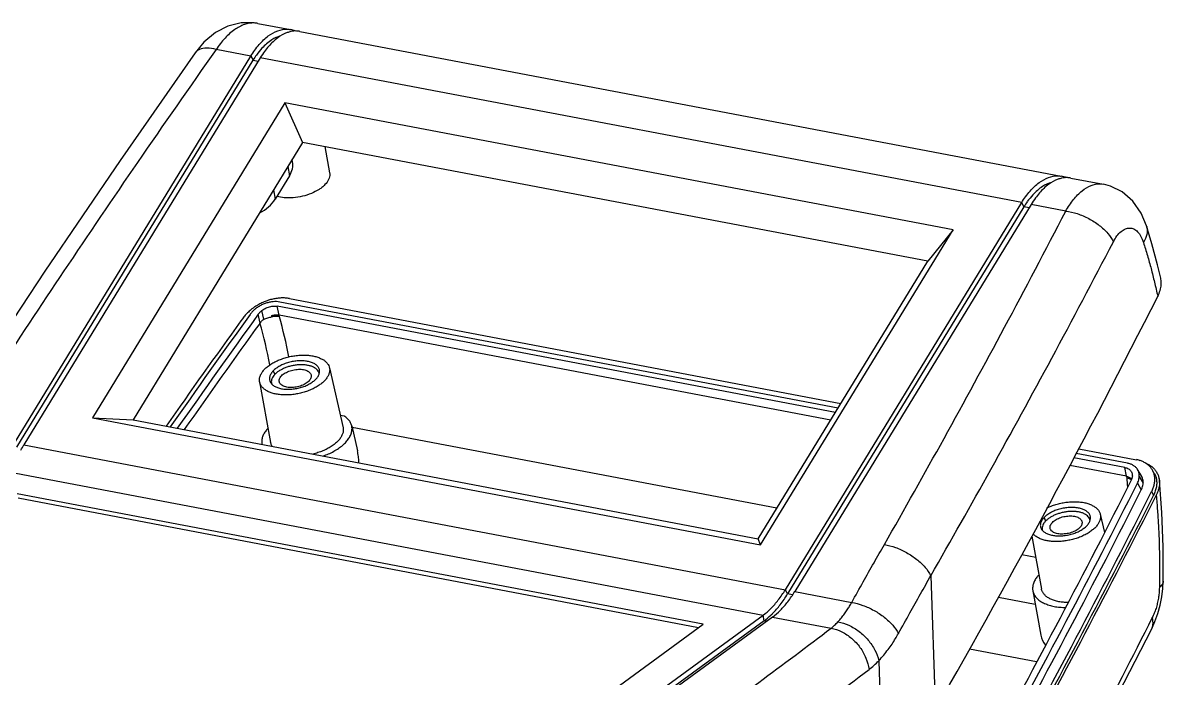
# Model space of a CAD drawing. Header units: millimetres. Extents: x -2947 to 97, y -3022 to 322.
# Drawn here: x -2213.6 to -2101.6, y -1954.5 to -1890.1 of the extents above; entities that cross this region are included whole.
import ezdxf

# ---------------------------------------------------------------- set-up
doc = ezdxf.new("R2010")
doc.units = ezdxf.units.MM
doc.layers.get('0').update_dxf_attribs({"linetype": 'CONTINUOUS'})

msp = doc.modelspace()

# ---------------------------------------------------------------- linework, layer by layer
at = {"color": 7}
for p, q in [((-2193.48, -1890.44), (-2194.71, -1891.08)), ((-2192.2, -1890.12), (-2193.48, -1890.44)), ((-2190.91, -1890.11), (-2192.2, -1890.12)), ((-2190.55, -1890.17), (-2190.91, -1890.11)), ((-2190.55, -1890.17), (-2187.34, -1890.78)), ((-2195.85, -1892.03), (-2196.7, -1893.06)), ((-2194.71, -1891.08), (-2195.85, -1892.03)), ((-2186.41, -1890.96), (-2111.62, -1905.18)), ((-2196.7, -1893.06), (-2204.08, -1903.63)), ((-2196.7, -1893.06), (-2196.7, -1893.06)), ((-2191.24, -1893.38), (-2194.64, -1892.74)), ((-2214.46, -1931.4), (-2191.24, -1893.38)), ((-2214.23, -1931.81), (-2191.01, -1893.79)), ((-2190.31, -1893.56), (-2213.53, -1931.58)), ((-2191.24, -1893.38), (-2191.01, -1893.79)), ((-2191.01, -1893.79), (-2190.5, -1893.88)), ((-2115.51, -1907.78), (-2190.31, -1893.56)), ((-2187.88, -1897.97), (-2206.78, -1928.91)), ((-2187.88, -1897.97), (-2186.16, -1901.86)), ((-2122.26, -1910.45), (-2187.88, -1897.97)), ((-2186.16, -1901.86), (-2202.8, -1929.11)), ((-2124.74, -1913.54), (-2186.16, -1901.86)), ((-2183.97, -1902.27), (-2183.5, -1904.86)), ((-2204.08, -1903.63), (-2211.46, -1914.5)), ((-2187.61, -1904.24), (-2187.44, -1905.15)), ((-2187.13, -1903.78), (-2187.17, -1903.52)), ((-2187.44, -1905.15), (-2188.84, -1907.44)), ((-2110.69, -1905.36), (-2107.49, -1905.97)), ((-2189.01, -1906.53), (-2188.84, -1907.44)), ((-2106.79, -1906.15), (-2107.49, -1905.97)), ((-2105.63, -1906.73), (-2106.79, -1906.15)), ((-2104.61, -1907.62), (-2105.63, -1906.73)), ((-2103.78, -1908.82), (-2104.61, -1907.62)), ((-2138.73, -1945.8), (-2115.51, -1907.78)), ((-2115.29, -1908.19), (-2138.51, -1946.21)), ((-2114.58, -1907.96), (-2137.8, -1945.98)), ((-2115.29, -1908.19), (-2115.51, -1907.78)), ((-2114.78, -1908.28), (-2115.29, -1908.19)), ((-2111.19, -1908.61), (-2114.58, -1907.96)), ((-2103.25, -1910.07), (-2103.78, -1908.82)), ((-2141.16, -1941.39), (-2122.26, -1910.45)), ((-2122.26, -1910.45), (-2124.74, -1913.54)), ((-2102.72, -1911.82), (-2103.25, -1910.07)), ((-2103.25, -1910.07), (-2103.25, -1910.07)), ((-2102.16, -1913.9), (-2102.72, -1911.82)), ((-2141.39, -1940.79), (-2124.74, -1913.54)), ((-2101.86, -1915.2), (-2102.16, -1913.9)), ((-2211.46, -1914.5), (-2218.52, -1925.19)), ((-2133.55, -1927.97), (-2188.38, -1917.54)), ((-2187.45, -1917.2), (-2133.27, -1927.5)), ((-2190.33, -1919.6), (-2190.51, -1918.74)), ((-2189.97, -1919.23), (-2190.15, -1918.37)), ((-2188.46, -1918.82), (-2188.64, -1917.96)), ((-2133.81, -1928.39), (-2188.64, -1917.96)), ((-2134.26, -1929.13), (-2188.46, -1918.82)), ((-2192.06, -1919.18), (-2192.22, -1919.4)), ((-2189.04, -1924.31), (-2188.89, -1924.66)), ((-2183.52, -1923.99), (-2182.18, -1929.88)), ((-2190.37, -1925.39), (-2189.29, -1931.33)), ((-2206.78, -1928.91), (-2141.16, -1941.39)), ((-2206.78, -1928.91), (-2202.8, -1929.11)), ((-2182.46, -1928.65), (-2182.07, -1928.72)), ((-2202.8, -1929.11), (-2141.39, -1940.79)), ((-2181.33, -1929.7), (-2180.77, -1932.14)), ((-2139.55, -1937.79), (-2181.29, -1929.85)), ((-2213.53, -1931.58), (-2138.73, -1945.8)), ((-2109.9, -1931.95), (-2104.23, -1933.03)), ((-2105.39, -1933.79), (-2110.38, -1932.84)), ((-2105.13, -1933.37), (-2110.15, -1932.42)), ((-2215.71, -1934.08), (-2140.92, -1948.3)), ((-2105.21, -1934.65), (-2110.78, -1933.59)), ((-2105.21, -1934.65), (-2105.39, -1933.79)), ((-2103.75, -1934.62), (-2104.13, -1934)), ((-2102.52, -1934.3), (-2102.71, -1933.99)), ((-2104.14, -1935.34), (-2103.77, -1936)), ((-2103.96, -1934.69), (-2103.57, -1935.33)), ((-2101.98, -1935.04), (-2101.98, -1935.07)), ((-2101.74, -1938.22), (-2101.98, -1935.07)), ((-2146.81, -1949.19), (-2214.19, -1936.38)), ((-2147.27, -1949.53), (-2214.09, -1936.82)), ((-2102.75, -1936.16), (-2102.56, -1936.5)), ((-2113.32, -1938.71), (-2113.16, -1939.06)), ((-2107.79, -1938.39), (-2107.39, -1940.16)), ((-2101.61, -1941.58), (-2101.74, -1938.22)), ((-2141.16, -1941.39), (-2141.39, -1940.79)), ((-2114.52, -1940.54), (-2113.57, -1945.73)), ((-2114.13, -1942.63), (-2115.5, -1942.37)), ((-2101.62, -1944.95), (-2101.61, -1941.58)), ((-2124.44, -1944.42), (-2123.99, -1957.61)), ((-2101.76, -1946.49), (-2101.66, -1945.68)), ((-2101.66, -1945.68), (-2101.62, -1944.95)), ((-2138.51, -1946.21), (-2138.73, -1945.8)), ((-2138.02, -1946.3), (-2138.51, -1946.21)), ((-2137.8, -1945.98), (-2132.21, -1947.04)), ((-2114.18, -1947.24), (-2117.8, -1946.55)), ((-2114.42, -1945.9), (-2113.63, -1950.26)), ((-2101.92, -1947.32), (-2101.76, -1946.49)), ((-2102.14, -1948.13), (-2101.92, -1947.32)), ((-2187.99, -1982.66), (-2140.92, -1948.3)), ((-2140.82, -1948.85), (-2187.9, -1983.21)), ((-2139.99, -1948.48), (-2187.06, -1982.84)), ((-2140.82, -1948.85), (-2140.92, -1948.3)), ((-2140.57, -1948.9), (-2140.82, -1948.85)), ((-2139.99, -1948.48), (-2134.23, -1949.57)), ((-2102.74, -1949.63), (-2102.42, -1948.93)), ((-2102.42, -1948.93), (-2102.14, -1948.13)), ((-2189.53, -1980.38), (-2146.81, -1949.19)), ((-2108.82, -1961.49), (-2102.74, -1949.63)), ((-2102.74, -1949.63), (-2102.74, -1949.63)), ((-2114.05, -1952.89), (-2120.65, -1951.63)), ((-2129.55, -1952.77), (-2129.18, -1963.9))]:
    msp.add_line(p, q, dxfattribs=at)
for centre, radius, start, end in [((-2187.77, -1892.97), 2.23, 65.9304, 79.0999), ((-2186.73, -1893.67), 2.75, 102.2298, 109.7278), ((-2183.67, -1898.26), 8.6, 144.6325, 148.6456), ((-2111.01, -1908.07), 2.75, 102.2298, 109.7278), ((-2112.04, -1907.37), 2.23, 65.9304, 79.0999), ((-2186.64, -1903.21), 3.89, 302.729, 304.8359), ((-2186.4, -1903.54), 3.48, 304.8214, 307.9292), ((-2107.95, -1912.66), 8.6, 144.6325, 148.6456), ((-1346.41, -2527.55), 1041.38, 144.22552, 144.97085), ((-1346.38, -2526.98), 1040.43, 144.22549, 144.98147), ((-2239.87, -1927.4), 52.12, 9.2888, 9.4719), ((-1345.05, -2529.19), 1043.81, 144.25376, 144.94915), ((-1345.85, -2528.09), 1040.87, 144.22551, 144.93205), ((-2241.14, -1933.8), 52.75, 11.0162, 15.6079), ((-2241.02, -1933.55), 54.57, 11.2363, 15.486), ((-2185.21, -1924.7), 0.7, 20.4061, 24.8755), ((-2185.2, -1924.7), 0.69, 8.6176, 20.4362), ((-2223.64, -1925.41), 11.85, 325.7819, 328.613), ((-2188.9, -1931.27), 1.27, 190.3499, 191.3981), ((-2104.79, -1935.95), 2.98, 73.4742, 79.287), ((-2104.73, -1935.76), 2.77, 71.9872, 73.4199), ((-2166.7, -1948.2), 62.97, 12.265, 12.4197), ((-2174.29, -1941.75), 69.47, 4.9924, 5.7272), ((-2105.26, -1935.79), 0.953, 56.6843, 59.1603), ((-2104.07, -1935.3), 2.1, 10.6948, 12.2073), ((-2104.1, -1935.31), 2.14, 7.1941, 10.6895), ((-2104.13, -1935.31), 2.16, 6.6021, 7.2001), ((-2104.08, -1935.24), 2.1, 4.7385, 4.8681), ((-2109.49, -1939.1), 0.7, 20.4061, 24.8757), ((-2109.48, -1939.1), 0.69, 8.6177, 20.4362), ((-2147.92, -1939.81), 11.85, 325.7819, 328.613), ((-2145.58, -1942.59), 7.88, 313.619, 315.0244), ((-2436.02, -1553.21), 498.18, 305.2414, 307.2855)]:
    msp.add_arc(centre, radius, start, end, dxfattribs=at)
for centre, major_axis, ratio, start_param, end_param in [((-2189.8, -1904.7), (2.54, 1.31), 0.689931, -0.847984, -0.206382), ((-2191.2, -1907), (2.54, 1.31), 0.689931, -1.599159, -0.847984), ((-2727.35, -1870), (625.64, 491.47), 0.653767, -1.014152, -0.950256), ((-2109.26, -1948.75), (4.15, 2.14), 0.68993, 2.935215, 3.275713)]:
    msp.add_ellipse(centre, major_axis=major_axis, ratio=ratio, start_param=start_param, end_param=end_param, dxfattribs=at)
for points, start_tangent, end_tangent in [([(-2190.55, -1890.17), (-2190.9, -1890.13), (-2191.85, -1890.28), (-2192.82, -1890.78), (-2193.77, -1891.62), (-2194.64, -1892.74)], (-0.982102, 0.188352), (-0.549972, -0.835183)), ([(-2191.24, -1893.38), (-2190.41, -1892.25), (-2189.52, -1891.4), (-2188.59, -1890.9), (-2187.67, -1890.74), (-2187.34, -1890.78)], (0.521208, 0.85343), (0.982034, -0.188704)), ([(-2188.32, -1891.41), (-2189.18, -1891.79), (-2190.14, -1892.61), (-2190.68, -1893.28)], (-0.971147, -0.238483), (-0.579674, -0.814848)), ([(-2187.66, -1891.07), (-2188.59, -1891.58), (-2189.48, -1892.42), (-2189.88, -1892.92)], (-0.941719, -0.336402), (-0.591568, -0.806255)), ([(-2186.41, -1890.96), (-2186.74, -1890.92), (-2187.31, -1890.97)], (-0.982035, 0.188701), (-0.977591, -0.210515)), ([(-2194.64, -1892.74), (-2202.36, -1903.82), (-2209.6, -1914.49), (-2216.37, -1924.74)], (-0.577309, -0.816526), (-0.54577, -0.837935)), ([(-2194.63, -1892.74), (-2195.57, -1892.6), (-2196.29, -1892.73), (-2196.7, -1893.06)], (-0.966434, 0.256915), (-0.588376, -0.808587)), ([(-2189.88, -1892.92), (-2190.31, -1893.56)], (-0.591568, -0.806255), (-0.521208, -0.85343)), ([(-2183.5, -1904.86), (-2183.48, -1904.99), (-2183.59, -1905.5), (-2183.95, -1906.01)], (0.18655, -0.982445), (-0.691584, -0.722296)), ([(-2115.51, -1907.78), (-2114.69, -1906.65), (-2113.8, -1905.81), (-2112.87, -1905.3), (-2111.95, -1905.14), (-2111.62, -1905.18)], (0.521208, 0.85343), (0.982034, -0.188704)), ([(-2111.94, -1905.47), (-2112.87, -1905.98), (-2113.76, -1906.82), (-2114.15, -1907.32)], (-0.941719, -0.336402), (-0.591568, -0.806255)), ([(-2110.69, -1905.36), (-2111.02, -1905.32), (-2111.59, -1905.37)], (-0.982035, 0.188701), (-0.977591, -0.210515)), ([(-2184.53, -1906.48), (-2185.29, -1906.87), (-2186.16, -1907.15), (-2187.07, -1907.29), (-2187.95, -1907.29), (-2188.67, -1907.16)], (-0.841077, -0.540915), (-0.961283, 0.275563)), ([(-2183.95, -1906.01), (-2184.26, -1906.29)], (-0.691584, -0.722296), (-0.788423, -0.615133)), ([(-2112.6, -1905.81), (-2113.46, -1906.19), (-2114.41, -1907.01), (-2114.96, -1907.68)], (-0.971147, -0.238483), (-0.579674, -0.814848)), ([(-2111.19, -1908.61), (-2110.42, -1907.47), (-2109.58, -1906.62), (-2108.69, -1906.09), (-2107.81, -1905.93), (-2107.49, -1905.97)], (0.49111, 0.871098), (0.982358, -0.187008)), ([(-2114.15, -1907.32), (-2114.58, -1907.96)], (-0.591568, -0.806255), (-0.521208, -0.85343)), ([(-2129, -1941.36), (-2123.14, -1930.93), (-2117.19, -1920.01), (-2111.19, -1908.61)], (0.495642, 0.868527), (0.459586, 0.888133)), ([(-2111.19, -1908.61), (-2110.06, -1908.86), (-2108.92, -1909.35), (-2107.89, -1910.01), (-2107.06, -1910.8), (-2106.51, -1911.62)], (0.992839, -0.119457), (0.426006, -0.90472)), ([(-2106.51, -1911.62), (-2106.16, -1911.05), (-2105.75, -1910.62), (-2105.33, -1910.35), (-2104.91, -1910.27), (-2104.5, -1910.36), (-2104.13, -1910.64), (-2103.81, -1911.09), (-2103.56, -1911.68)], (0.461346, 0.88722), (0.307922, -0.951412)), ([(-2103.25, -1910.08), (-2103.22, -1910.18), (-2103.22, -1910.91), (-2103.56, -1911.68)], (0.310561, -0.950553), (-0.550295, -0.83497)), ([(-2124.44, -1944.42), (-2118.54, -1933.98), (-2112.55, -1923.04), (-2106.51, -1911.62)], (0.497342, 0.867554), (0.461235, 0.887278)), ([(-2103.56, -1911.68), (-2103.16, -1912.98), (-2102.8, -1914.26), (-2102.47, -1915.58), (-2102.15, -1916.99)], (0.307777, -0.951459), (0.210648, -0.977562)), ([(-2102.15, -1916.99), (-2101.92, -1916.4), (-2101.81, -1915.83), (-2101.84, -1915.29), (-2101.86, -1915.2)], (0.450931, 0.892559), (-0.218797, 0.97577)), ([(-2187.45, -1917.2), (-2187.84, -1917.15), (-2188.24, -1917.14), (-2188.66, -1917.18), (-2189.08, -1917.25), (-2189.51, -1917.37), (-2189.94, -1917.53), (-2190.35, -1917.72), (-2190.75, -1917.96), (-2190.91, -1918.06)], (-0.982391, 0.186837), (-0.822458, -0.568826)), ([(-2188.38, -1917.54), (-2188.7, -1917.5), (-2189.04, -1917.51), (-2189.39, -1917.56), (-2189.75, -1917.66), (-2190.1, -1917.79), (-2190.43, -1917.97), (-2190.75, -1918.18)], (-0.982391, 0.186837), (-0.795824, -0.605528)), ([(-2190.91, -1918.06), (-2191.13, -1918.22), (-2191.48, -1918.52), (-2191.79, -1918.84), (-2192.06, -1919.18)], (-0.822458, -0.568826), (-0.584394, -0.81147)), ([(-2190.75, -1918.18), (-2190.96, -1918.36), (-2191.14, -1918.55), (-2191.31, -1918.76)], (-0.788144, -0.615491), (-0.584585, -0.811332)), ([(-2190.51, -1918.74), (-2190.4, -1918.61), (-2190.28, -1918.49), (-2190.15, -1918.37)], (0.584585, 0.811332), (0.785998, 0.618229)), ([(-2190.15, -1918.37), (-2189.95, -1918.24), (-2189.73, -1918.12), (-2189.51, -1918.04), (-2189.28, -1917.97), (-2189.05, -1917.94), (-2188.84, -1917.94), (-2188.64, -1917.96)], (0.797809, 0.60291), (0.982391, -0.186837)), ([(-2189.2, -1919), (-2189.17, -1918.93), (-2189.18, -1918.86)], (0.624578, 0.780962), (-0.322936, 0.946421)), ([(-2189.18, -1918.86), (-2188.99, -1918.83), (-2188.8, -1918.8), (-2188.63, -1918.8), (-2188.46, -1918.82)], (0.974934, 0.222495), (0.982391, -0.186837)), ([(-2190.33, -1919.6), (-2190.23, -1919.47), (-2190.11, -1919.35), (-2189.97, -1919.23)], (0.584585, 0.811332), (0.785897, 0.618357)), ([(-2189.97, -1919.23), (-2189.76, -1919.15), (-2189.56, -1919.09), (-2189.37, -1919.03), (-2189.2, -1919)], (0.91891, 0.394468), (0.978825, 0.2047)), ([(-2188.43, -1918.98), (-2188.67, -1918.96), (-2188.93, -1918.97), (-2189.2, -1919)], (-0.987991, 0.154511), (-0.987215, -0.159396)), ([(-2190.37, -1925.39), (-2190.39, -1925.25), (-2190.37, -1924.98), (-2190.27, -1924.7), (-2190.11, -1924.42), (-2189.89, -1924.15), (-2189.6, -1923.89), (-2189.26, -1923.64), (-2188.87, -1923.42), (-2188.45, -1923.22), (-2187.99, -1923.06), (-2187.51, -1922.92), (-2187.02, -1922.83), (-2186.53, -1922.77), (-2186.05, -1922.75), (-2185.58, -1922.77), (-2185.14, -1922.83)], (-0.180012, 0.983664), (0.982391, -0.186837)), ([(-2184.48, -1924.44), (-2184.48, -1924.43), (-2184.48, -1924.3), (-2184.5, -1924.17), (-2184.55, -1924.04), (-2184.71, -1923.82), (-2184.95, -1923.62), (-2185.27, -1923.47), (-2185.66, -1923.37), (-2186.09, -1923.32), (-2186.56, -1923.32), (-2187.04, -1923.37), (-2187.52, -1923.48), (-2187.98, -1923.63), (-2188.39, -1923.83), (-2188.75, -1924.05), (-2189.04, -1924.31)], (0.108343, 0.994114), (-0.691584, -0.722296)), ([(-2185.14, -1922.83), (-2184.74, -1922.93), (-2184.39, -1923.07), (-2184.08, -1923.23), (-2183.84, -1923.43), (-2183.65, -1923.66), (-2183.54, -1923.9), (-2183.52, -1923.99)], (0.982391, -0.186837), (0.220097, -0.975478)), ([(-2189.04, -1924.31), (-2189.25, -1924.58), (-2189.33, -1924.71), (-2189.37, -1924.85), (-2189.4, -1924.99), (-2189.4, -1925.12), (-2189.38, -1925.25), (-2189.33, -1925.37), (-2189.31, -1925.42)], (-0.691584, -0.722296), (0.491893, -0.870656)), ([(-2184.58, -1924.41), (-2184.69, -1924.23), (-2184.86, -1924.07), (-2185.08, -1923.94), (-2185.34, -1923.83), (-2185.64, -1923.76), (-2185.98, -1923.71), (-2186.33, -1923.7), (-2186.7, -1923.72), (-2187.07, -1923.78), (-2187.44, -1923.86), (-2187.79, -1923.98), (-2188.11, -1924.12), (-2188.41, -1924.28), (-2188.67, -1924.46), (-2188.89, -1924.66)], (-0.420655, 0.907221), (-0.691585, -0.722295)), ([(-2183.52, -1923.99), (-2183.49, -1924.17), (-2183.52, -1924.44), (-2183.61, -1924.72), (-2183.77, -1925), (-2184, -1925.27), (-2184.28, -1925.53), (-2184.62, -1925.77), (-2185.01, -1926), (-2185.43, -1926.19), (-2185.89, -1926.36), (-2186.37, -1926.49), (-2186.86, -1926.59), (-2187.35, -1926.65), (-2187.83, -1926.67), (-2188.3, -1926.65), (-2188.74, -1926.58)], (0.220097, -0.975478), (-0.982391, 0.186837)), ([(-2188.44, -1925.35), (-2188.45, -1925.25), (-2188.42, -1925.09), (-2188.34, -1924.94), (-2188.22, -1924.78), (-2188.06, -1924.64), (-2187.86, -1924.51), (-2187.63, -1924.39), (-2187.38, -1924.29), (-2187.11, -1924.22), (-2186.83, -1924.17), (-2186.56, -1924.15), (-2186.3, -1924.15), (-2186.05, -1924.18)], (-0.179168, 0.983818), (0.982391, -0.186837)), ([(-2186.05, -1924.18), (-2185.83, -1924.24), (-2185.64, -1924.32), (-2185.49, -1924.43), (-2185.38, -1924.55), (-2185.31, -1924.68), (-2185.31, -1924.71)], (0.982391, -0.186837), (0.219479, -0.975617)), ([(-2184.84, -1925.11), (-2184.63, -1924.84), (-2184.56, -1924.7), (-2184.51, -1924.57), (-2184.48, -1924.44)], (0.691584, 0.722296), (0.108343, 0.994114)), ([(-2188.74, -1926.58), (-2189.14, -1926.49), (-2189.49, -1926.35), (-2189.8, -1926.18), (-2190.04, -1925.98), (-2190.23, -1925.76), (-2190.34, -1925.51), (-2190.37, -1925.39)], (-0.982391, 0.186837), (-0.180012, 0.983664)), ([(-2189.31, -1925.42), (-2189.18, -1925.6), (-2188.93, -1925.79), (-2188.61, -1925.94), (-2188.22, -1926.05), (-2187.79, -1926.1), (-2187.32, -1926.1), (-2186.84, -1926.04), (-2186.36, -1925.94), (-2185.9, -1925.79), (-2185.49, -1925.59), (-2185.13, -1925.36), (-2184.84, -1925.11)], (0.491893, -0.870656), (0.691584, 0.722296)), ([(-2188.89, -1924.66), (-2189.05, -1924.86), (-2189.17, -1925.07), (-2189.22, -1925.28), (-2189.22, -1925.48), (-2189.2, -1925.58)], (-0.691585, -0.722295), (0.285135, -0.958487)), ([(-2187.69, -1925.9), (-2187.92, -1925.84), (-2188.1, -1925.76), (-2188.26, -1925.65), (-2188.37, -1925.53), (-2188.43, -1925.4), (-2188.44, -1925.35)], (-0.982391, 0.186837), (-0.179168, 0.983818)), ([(-2185.31, -1924.71), (-2185.3, -1924.83), (-2185.33, -1924.99), (-2185.4, -1925.14), (-2185.53, -1925.3), (-2185.69, -1925.44), (-2185.89, -1925.57), (-2186.12, -1925.69), (-2186.37, -1925.79), (-2186.64, -1925.86), (-2186.91, -1925.91), (-2187.18, -1925.93), (-2187.45, -1925.93), (-2187.69, -1925.9)], (0.219479, -0.975617), (-0.982391, 0.186837)), ([(-2181.33, -1929.7), (-2181.37, -1929.55), (-2181.52, -1929.25), (-2181.76, -1928.97), (-2182.07, -1928.72)], (-0.220364, 0.975418), (-0.834977, 0.550285)), ([(-2189.55, -1929.93), (-2189.74, -1930.17), (-2189.97, -1930.51), (-2190.11, -1930.86), (-2190.16, -1931.21), (-2190.14, -1931.5)], (-0.682764, -0.730639), (0.179669, -0.983727)), ([(-2182.18, -1929.88), (-2182.16, -1930.06), (-2182.18, -1930.34), (-2182.28, -1930.63), (-2182.45, -1930.92), (-2182.68, -1931.2), (-2182.98, -1931.47), (-2183.33, -1931.73), (-2183.73, -1931.96), (-2184.17, -1932.16), (-2184.64, -1932.33), (-2185.14, -1932.47)], (0.220097, -0.975478), (-0.973213, -0.229904)), ([(-2184.14, -1932.66), (-2183.61, -1932.46), (-2183.09, -1932.2), (-2182.62, -1931.91), (-2182.21, -1931.6), (-2181.87, -1931.27), (-2181.61, -1930.92), (-2181.42, -1930.57), (-2181.32, -1930.22), (-2181.3, -1929.88), (-2181.33, -1929.7)], (0.942109, 0.335307), (-0.220364, 0.975418)), ([(-2189.13, -1931.71), (-2189.25, -1931.46), (-2189.29, -1931.33)], (-0.537213, 0.843446), (-0.180012, 0.983664)), ([(-2180.63, -1933.33), (-2180.63, -1933.26), (-2180.67, -1932.72), (-2180.77, -1932.14)], (-0.001908, 0.999998), (-0.220582, 0.975368)), ([(-2104.13, -1934), (-2104.17, -1933.93), (-2104.35, -1933.74), (-2104.57, -1933.58), (-2104.83, -1933.45), (-2105.13, -1933.37)], (-0.521598, 0.853191), (-0.982391, 0.186837)), ([(-2102.71, -1933.99), (-2102.79, -1933.86), (-2103, -1933.62), (-2103.25, -1933.42), (-2103.55, -1933.25), (-2103.87, -1933.12)], (-0.521638, 0.853167), (-0.95097, 0.309282)), ([(-2103.39, -1933.33), (-2103.2, -1933.42), (-2102.88, -1933.6), (-2102.6, -1933.82), (-2102.37, -1934.08), (-2102.19, -1934.38), (-2102.06, -1934.7), (-2102.02, -1934.86)], (0.930185, -0.367091), (0.211474, -0.977384)), ([(-2105.39, -1933.79), (-2105.2, -1933.84), (-2105.03, -1933.92), (-2104.89, -1934.02), (-2104.78, -1934.15), (-2104.7, -1934.3), (-2104.65, -1934.44)], (0.982391, -0.186837), (0.200607, -0.979672)), ([(-2104.65, -1934.44), (-2104.65, -1934.46), (-2104.64, -1934.64)], (0.200607, -0.979672), (-0.037373, -0.999301)), ([(-2103.96, -1934.69), (-2103.97, -1934.41), (-2104.05, -1934.16), (-2104.13, -1934)], (0.0432, 0.999066), (-0.521598, 0.853191)), ([(-2102.75, -1936.16), (-2102.59, -1935.8), (-2102.49, -1935.44), (-2102.44, -1935.09), (-2102.45, -1934.75), (-2102.51, -1934.43), (-2102.63, -1934.13), (-2102.71, -1933.99)], (0.450931, 0.892559), (-0.521638, 0.853167)), ([(-2102.52, -1934.3), (-2102.37, -1934.6), (-2102.28, -1934.94), (-2102.25, -1935.31), (-2102.28, -1935.7), (-2102.39, -1936.1), (-2102.56, -1936.5)], (0.52216, -0.852848), (-0.450931, -0.892559)), ([(-2104.76, -1935.05), (-2111.74, -1948.58), (-2119, -1962.09), (-2126.54, -1975.56)], (-0.450695, -0.892678), (-0.495434, -0.868646)), ([(-2125.94, -1975.88), (-2118.39, -1962.39), (-2111.13, -1948.88), (-2104.14, -1935.34)], (0.495434, 0.868646), (0.450695, 0.892678)), ([(-2105.21, -1934.65), (-2105.05, -1934.7), (-2104.91, -1934.76), (-2104.78, -1934.84), (-2104.7, -1934.91)], (0.982391, -0.186837), (0.752367, -0.658744)), ([(-2105.17, -1934.82), (-2104.95, -1934.88), (-2104.77, -1934.97)], (0.97671, -0.214562), (0.858452, -0.512894)), ([(-2104.64, -1934.64), (-2104.66, -1934.77), (-2104.7, -1934.91), (-2104.76, -1935.05)], (-0.071298, -0.997455), (-0.450695, -0.892678)), ([(-2104.14, -1935.34), (-2104.05, -1935.12), (-2103.99, -1934.9), (-2103.96, -1934.69)], (0.450695, 0.892678), (0.065267, 0.997868)), ([(-2103.77, -1936), (-2103.67, -1935.78), (-2103.6, -1935.55), (-2103.57, -1935.33)], (0.450695, 0.892678), (0.064869, 0.997894)), ([(-2103.57, -1935.33), (-2103.59, -1935.08), (-2103.64, -1934.85), (-2103.74, -1934.63), (-2103.75, -1934.62)], (0.043591, 0.999049), (-0.52155, 0.853221)), ([(-2101.98, -1935.07), (-2101.98, -1935.35), (-2102.01, -1935.64), (-2102.07, -1935.93), (-2102.17, -1936.23), (-2102.3, -1936.52)], (0.082609, -0.996582), (-0.450627, -0.892713)), ([(-2125.56, -1976.55), (-2118.02, -1963.06), (-2110.75, -1949.54), (-2103.77, -1936)], (0.495434, 0.868646), (0.450695, 0.892678)), ([(-2124.58, -1976.76), (-2117.02, -1963.26), (-2109.74, -1949.72), (-2102.75, -1936.16)], (0.495607, 0.868547), (0.450931, 0.892559)), ([(-2102.56, -1936.5), (-2109.56, -1950.06), (-2116.84, -1963.6), (-2124.4, -1977.1)], (-0.450931, -0.892559), (-0.495617, -0.868541)), ([(-2102.3, -1936.52), (-2109.3, -1950.09), (-2116.58, -1963.63), (-2124.13, -1977.15)], (-0.450627, -0.892713), (-0.495339, -0.8687)), ([(-2102.3, -1936.52), (-2102.18, -1938.03), (-2102.08, -1939.46), (-2102.02, -1940.82), (-2101.99, -1942.08), (-2101.97, -1943.24), (-2101.97, -1944.37), (-2101.99, -1945.58)], (0.09468, -0.995508), (-0.018683, -0.999825)), ([(-2108.76, -1938.84), (-2108.76, -1938.83), (-2108.76, -1938.7), (-2108.78, -1938.57), (-2108.82, -1938.44), (-2108.98, -1938.22), (-2109.23, -1938.02), (-2109.55, -1937.87), (-2109.94, -1937.77), (-2110.37, -1937.72), (-2110.84, -1937.72), (-2111.32, -1937.77), (-2111.8, -1937.88), (-2112.26, -1938.03), (-2112.67, -1938.23), (-2113.03, -1938.46), (-2113.32, -1938.71)], (0.108343, 0.994114), (-0.691584, -0.722296)), ([(-2113.03, -1937.76), (-2112.73, -1937.62), (-2112.27, -1937.46), (-2111.79, -1937.33), (-2111.3, -1937.23), (-2110.81, -1937.17), (-2110.33, -1937.15), (-2109.86, -1937.17), (-2109.42, -1937.23)], (0.900745, 0.434349), (0.982391, -0.186837)), ([(-2109.42, -1937.23), (-2109.02, -1937.33), (-2108.67, -1937.47), (-2108.36, -1937.64), (-2108.12, -1937.83), (-2107.93, -1938.06), (-2107.82, -1938.3), (-2107.79, -1938.39)], (0.982391, -0.186837), (0.220097, -0.975478)), ([(-2113.32, -1938.71), (-2113.53, -1938.98), (-2113.6, -1939.12), (-2113.65, -1939.25), (-2113.68, -1939.39), (-2113.68, -1939.52), (-2113.66, -1939.65), (-2113.61, -1939.77), (-2113.59, -1939.82)], (-0.691584, -0.722296), (0.491893, -0.870656)), ([(-2113.16, -1939.06), (-2113.33, -1939.26), (-2113.44, -1939.47), (-2113.5, -1939.68), (-2113.5, -1939.88), (-2113.48, -1939.98)], (-0.691585, -0.722295), (0.285135, -0.958487)), ([(-2108.86, -1938.81), (-2108.97, -1938.63), (-2109.14, -1938.47), (-2109.36, -1938.34), (-2109.62, -1938.23), (-2109.92, -1938.16), (-2110.26, -1938.11), (-2110.61, -1938.1), (-2110.98, -1938.13), (-2111.35, -1938.18), (-2111.71, -1938.27), (-2112.06, -1938.38), (-2112.39, -1938.52), (-2112.69, -1938.68), (-2112.95, -1938.86), (-2113.16, -1939.06)], (-0.420658, 0.907219), (-0.691585, -0.722295)), ([(-2107.79, -1938.39), (-2107.77, -1938.57), (-2107.79, -1938.84), (-2107.89, -1939.12), (-2108.05, -1939.4), (-2108.27, -1939.67), (-2108.56, -1939.93), (-2108.9, -1940.18), (-2109.29, -1940.4), (-2109.71, -1940.6), (-2110.17, -1940.76), (-2110.65, -1940.89), (-2111.14, -1940.99), (-2111.63, -1941.05), (-2112.11, -1941.07), (-2112.58, -1941.05), (-2113.02, -1940.99)], (0.220097, -0.975478), (-0.982391, 0.186837)), ([(-2112.72, -1939.75), (-2112.73, -1939.65), (-2112.7, -1939.49), (-2112.62, -1939.34), (-2112.5, -1939.19), (-2112.33, -1939.04), (-2112.14, -1938.91), (-2111.91, -1938.79), (-2111.66, -1938.69), (-2111.39, -1938.62), (-2111.11, -1938.57), (-2110.84, -1938.55), (-2110.58, -1938.55), (-2110.33, -1938.58)], (-0.179168, 0.983818), (0.982391, -0.186837)), ([(-2110.33, -1938.58), (-2110.11, -1938.64), (-2109.92, -1938.72), (-2109.77, -1938.83), (-2109.66, -1938.95), (-2109.59, -1939.09), (-2109.59, -1939.11)], (0.982391, -0.186837), (0.219479, -0.975617)), ([(-2109.12, -1939.51), (-2108.91, -1939.24), (-2108.83, -1939.1), (-2108.79, -1938.97), (-2108.76, -1938.84)], (0.691584, 0.722296), (0.108343, 0.994114)), ([(-2113.59, -1939.82), (-2113.45, -1940), (-2113.21, -1940.19), (-2112.89, -1940.35), (-2112.5, -1940.45), (-2112.07, -1940.5), (-2111.6, -1940.5), (-2111.12, -1940.45), (-2110.64, -1940.34), (-2110.18, -1940.19), (-2109.77, -1939.99), (-2109.41, -1939.76), (-2109.12, -1939.51)], (0.491893, -0.870656), (0.691584, 0.722296)), ([(-2111.97, -1940.3), (-2112.19, -1940.24), (-2112.38, -1940.16), (-2112.54, -1940.06), (-2112.65, -1939.93), (-2112.71, -1939.8), (-2112.72, -1939.75)], (-0.982391, 0.186837), (-0.179168, 0.983818)), ([(-2109.59, -1939.11), (-2109.58, -1939.23), (-2109.61, -1939.39), (-2109.68, -1939.54), (-2109.81, -1939.7), (-2109.97, -1939.84), (-2110.17, -1939.98), (-2110.4, -1940.09), (-2110.65, -1940.19), (-2110.92, -1940.26), (-2111.19, -1940.31), (-2111.46, -1940.33), (-2111.73, -1940.33), (-2111.97, -1940.3)], (0.219479, -0.975617), (-0.982391, 0.186837)), ([(-2113.02, -1940.99), (-2113.42, -1940.89), (-2113.77, -1940.75), (-2114.08, -1940.58), (-2114.32, -1940.39), (-2114.4, -1940.31)], (-0.982391, 0.186837), (-0.655414, 0.755269)), ([(-2132.21, -1947.04), (-2131.08, -1945.02), (-2130.02, -1943.15), (-2129, -1941.36)], (0.488968, 0.872302), (0.495645, 0.868525)), ([(-2129, -1941.36), (-2127.92, -1941.64), (-2126.82, -1942.15), (-2125.82, -1942.82), (-2125, -1943.6), (-2124.44, -1944.42)], (0.987474, -0.157782), (0.451392, -0.892326)), ([(-2127.63, -1950.1), (-2126.49, -1948.08), (-2125.44, -1946.21), (-2124.44, -1944.42)], (0.487746, 0.872985), (0.492853, 0.870112)), ([(-2113.82, -1944.33), (-2114.02, -1944.57), (-2114.25, -1944.92), (-2114.39, -1945.27), (-2114.44, -1945.61), (-2114.42, -1945.9)], (-0.682764, -0.730639), (0.179669, -0.983727)), ([(-2111.87, -1946.97), (-2112.29, -1946.86), (-2112.65, -1946.72), (-2112.97, -1946.55), (-2113.22, -1946.34), (-2113.41, -1946.11), (-2113.53, -1945.86), (-2113.57, -1945.73)], (-0.982391, 0.186837), (-0.180012, 0.983664)), ([(-2101.99, -1945.58), (-2102.02, -1946.12), (-2102.09, -1946.64), (-2102.19, -1947.14), (-2102.32, -1947.63), (-2102.49, -1948.09), (-2102.69, -1948.54)], (-0.018758, -0.999824), (-0.450896, -0.892577)), ([(-2101.62, -1944.95), (-2101.66, -1945.16), (-2101.99, -1945.58)], (-0.016169, -0.999869), (-0.773895, -0.633314)), ([(-2140.92, -1948.3), (-2140.15, -1947.64), (-2139.42, -1946.8), (-2138.73, -1945.8)], (0.807753, 0.589522), (0.521208, 0.85343)), ([(-2140.01, -1948.15), (-2139.23, -1947.27), (-2138.51, -1946.21)], (0.706889, 0.707324), (0.521208, 0.85343)), ([(-2139.99, -1948.48), (-2139.22, -1947.82), (-2138.49, -1946.98), (-2138.12, -1946.47)], (0.807753, 0.589522), (0.56273, 0.826641)), ([(-2114.42, -1945.9), (-2114.41, -1945.95), (-2114.3, -1946.26), (-2114.1, -1946.55), (-2113.82, -1946.82), (-2113.47, -1947.05), (-2113.05, -1947.23), (-2112.58, -1947.38), (-2112.05, -1947.48), (-2111.48, -1947.53), (-2111.2, -1947.54)], (0.179669, -0.983727), (0.999968, -0.008017)), ([(-2133.56, -1948.96), (-2133.22, -1948.57), (-2132.92, -1948.17), (-2132.65, -1947.78), (-2132.42, -1947.4), (-2132.21, -1947.04)], (0.683628, 0.729831), (0.475639, 0.879641)), ([(-2132.21, -1947.04), (-2131.12, -1947.33), (-2130.02, -1947.83), (-2129.01, -1948.5), (-2128.18, -1949.28), (-2127.63, -1950.1)], (0.988616, -0.150463), (0.446884, -0.894592)), ([(-2110.95, -1947.05), (-2111.42, -1947.03), (-2111.87, -1946.97)], (-0.999988, 0.004824), (-0.982391, 0.186837)), ([(-2140.82, -1948.85), (-2140.15, -1948.29)], (0.807753, 0.589522), (0.724025, 0.689774)), ([(-2134.23, -1949.57), (-2133.89, -1949.28), (-2133.56, -1948.96)], (0.790293, 0.612729), (0.68363, 0.729829)), ([(-2133.56, -1948.96), (-2132.5, -1949.29), (-2131.48, -1949.9), (-2130.6, -1950.74), (-2129.94, -1951.72), (-2129.55, -1952.77)], (0.98607, -0.166331), (0.219031, -0.975718)), ([(-2102.69, -1948.54), (-2108.67, -1960.17), (-2114.98, -1971.99), (-2121.63, -1984.01)], (-0.450966, -0.892541), (-0.490494, -0.871445)), ([(-2102.74, -1949.63), (-2102.62, -1949.24), (-2102.69, -1948.54)], (0.445693, 0.895186), (-0.283498, 0.958973)), ([(-2134.23, -1949.57), (-2133.19, -1949.92), (-2132.22, -1950.57), (-2131.4, -1951.46), (-2130.82, -1952.51), (-2130.51, -1953.63)], (0.984548, -0.175117), (0.133847, -0.991002)), ([(-2129.55, -1952.77), (-2129.07, -1952.22), (-2128.64, -1951.67), (-2128.25, -1951.13), (-2127.92, -1950.6), (-2127.63, -1950.1)], (0.691928, 0.721967), (0.487746, 0.872985)), ([(-2178.96, -1986.38), (-2163.09, -1976.45), (-2146.3, -1965.14), (-2130.51, -1953.63)], (0.855388, 0.517987), (0.796178, 0.605062)), ([(-2130.51, -1953.63), (-2130.02, -1953.22), (-2129.55, -1952.77)], (0.796177, 0.605063), (0.693813, 0.720156))]:
    msp.add_spline(points, degree=3, dxfattribs=dict(at, start_tangent=start_tangent, end_tangent=end_tangent))

doc.saveas('drawing.dxf')
